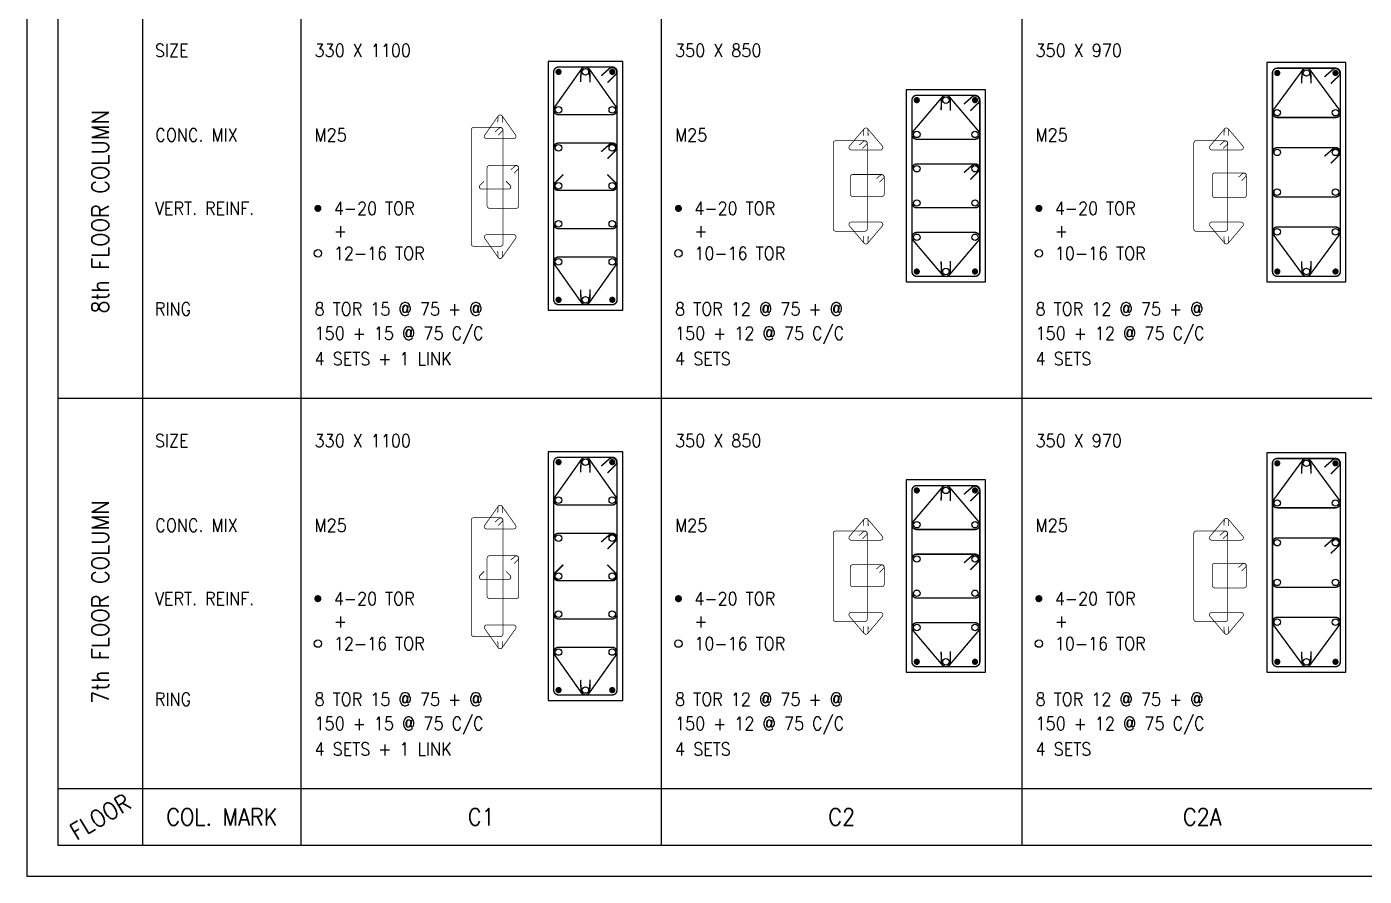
# Model space of a CAD drawing. Extents: x -200722 to 834823, y -494970 to 88783.
# Drawn here: x 329946 to 353598, y -104950 to -89932 of the extents above; entities that cross this region are included whole.
import ezdxf
from ezdxf.enums import TextEntityAlignment as Align

# ---------------------------------------------------------------- set-up
doc = ezdxf.new("R2010")
doc.units = 0
doc.header["$LTSCALE"] = 100
doc.header["$MEASUREMENT"] = 0
doc.layers.get('0').update_dxf_attribs({"linetype": 'CONTINUOUS'})
for name, color, linetype in [('5', 4, 'CONTINUOUS'), ('COL. SHED. STEEL.', 6, 'CONTINUOUS'), ('column', 240, 'CONTINUOUS'), ('STEEL', 6, 'CONTINUOUS'), ('TEXT', 2, 'CONTINUOUS')]:
    doc.layers.add(name, color=color, linetype=linetype)
doc.layers.add('9_PRINT BOUNDARY_NON PRINT', color=32, linetype='CONTINUOUS', plot=False)
doc.layers.add('9_TITLE TEXT', color=7, linetype='CONTINUOUS', lineweight=20)
doc.layers.add('g-dim', color=6, linetype='CONTINUOUS', lineweight=9)
doc.styles.add('ROMANS', font='romans.shx')

msp = doc.modelspace()

# ---------------------------------------------------------------- linework, layer by layer
msp.add_lwpolyline([(330496.4, -104400.4), (421906.4, -104400.4), (421906.4, -40160.4), (330496.4, -40160.4)], close=True)
at = {"layer": '5', "color": 7, "lineweight": -2}
for p, q in [((331996.4, -104400.4), (331996.4, -55100.4)), ((334796.4, -104400.4), (334796.4, -55100.4)), ((341171.2, -104400.4), (341171.2, -55100.4)), ((347546, -104400.4), (347546, -55100.4)), ((330496.4, -96500.4), (412446.4, -96500.4)), ((330496.4, -103400.4), (412446.4, -103400.4))]:
    msp.add_line(p, q, dxfattribs=at)
at = {"layer": '9_PRINT BOUNDARY_NON PRINT'}
msp.add_lwpolyline([(329946.4, -104950.4), (422456.4, -104950.4), (422456.4, -39610.4), (329946.4, -39610.4)], close=True, dxfattribs=at)
at = {"layer": '9_TITLE TEXT'}
msp.add_lwpolyline([(421906.4, -40160.4), (330496.4, -40160.4), (330496.4, -104400.4), (421906.4, -104400.4)], dxfattribs=at)
at = {"layer": 'COL. SHED. STEEL.', "color": 140, "linetype": 'Continuous'}
for points, const_width in [([(339755.8, -90680.4), (339280.8, -91352, 0.6084148), (339350.2, -91486.1), (340300.2, -91486.1, 0.6084148), (340369.6, -91352), (339894.6, -90680.4, 0.5176004)], 25), ([(352505.5, -90700.4), (351992.5, -91399.7, 0.6217139), (352060, -91536.5), (353089.8, -91536.5, 0.6217139), (353157.3, -91399.7), (352644.3, -90700.4, 0.5176004)], 25), ([(346130.7, -91180.4), (345617.7, -91783.7, 0.6217139), (345685.2, -91920.5), (346715, -91920.5, 0.6217139), (346782.4, -91783.7), (346269.5, -91180.4, 0.5176004)], 25), ([(338283.5, -91509.3), (338046, -91845.1, 0.6084148), (338080.7, -91912.2), (338555.7, -91912.2, 0.6084148), (338590.4, -91845.1), (338352.9, -91509.3, 0.5176004)], 12.5), ([(344751.8, -91738), (344494.4, -92041, 0.6217139), (344528.1, -92109.3), (345043, -92109.3, 0.6217139), (345076.8, -92041), (344819.3, -91738, 0.4933715)], 12.5), ([(351126.7, -91738), (350869.2, -92041, 0.6217139), (350902.9, -92109.3), (351417.8, -92109.3, 0.6217139), (351451.6, -92041), (351194.1, -91738, 0.4933715)], 12.5), ([(344751.8, -93756.3), (344494.4, -93453.4, -0.6217139), (344528.1, -93385), (345043, -93385, -0.6217139), (345076.8, -93453.4), (344819.3, -93756.3, -0.4933715)], 12.5), ([(351126.7, -93756.3), (350869.2, -93453.4, -0.6217139), (350902.9, -93385), (351417.8, -93385, -0.6217139), (351451.6, -93453.4), (351194.1, -93756.3, -0.4933715)], 12.5), ([(338283.5, -94011.2), (338046, -93675.4, -0.6084148), (338080.7, -93608.3), (338555.7, -93608.3, -0.6084148), (338590.4, -93675.4), (338352.9, -94011.2, -0.5176004)], 12.5), ([(346132.6, -94311.1), (345617.7, -93705.2, -0.6217139), (345685.2, -93568.5), (346715, -93568.5, -0.6217139), (346782.4, -93705.2), (346267.5, -94311.1, -0.4933715)], 25), ([(352507.4, -94311.1), (351992.5, -93609.2, -0.6217139), (352060, -93472.5), (353089.8, -93472.5, -0.6217139), (353157.3, -93609.2), (352642.3, -94311.1, -0.4933715)], 25), ([(339755.8, -94808.5), (339280.8, -94136.9, -0.6084148), (339350.2, -94002.8), (340300.2, -94002.8, -0.6084148), (340369.6, -94136.9), (339894.6, -94808.5, -0.5176004)], 25), ([(339755.8, -97580.4), (339280.8, -98252, 0.6084148), (339350.2, -98386.1), (340300.2, -98386.1, 0.6084148), (340369.6, -98252), (339894.6, -97580.4, 0.5176004)], 25), ([(352505.5, -97600.4), (351992.5, -98299.7, 0.6217139), (352060, -98436.5), (353089.8, -98436.5, 0.6217139), (353157.3, -98299.7), (352644.3, -97600.4, 0.5176004)], 25), ([(346130.7, -98080.4), (345617.7, -98683.7, 0.6217139), (345685.2, -98820.5), (346715, -98820.5, 0.6217139), (346782.4, -98683.7), (346269.5, -98080.4, 0.5176004)], 25), ([(338283.5, -98409.3), (338046, -98745.1, 0.6084148), (338080.7, -98812.2), (338555.7, -98812.2, 0.6084148), (338590.4, -98745.1), (338352.9, -98409.3, 0.5176004)], 12.5), ([(344751.8, -98638), (344494.4, -98941, 0.6217139), (344528.1, -99009.3), (345043, -99009.3, 0.6217139), (345076.8, -98941), (344819.3, -98638, 0.4933715)], 12.5), ([(351126.7, -98638), (350869.2, -98941, 0.6217139), (350902.9, -99009.3), (351417.8, -99009.3, 0.6217139), (351451.6, -98941), (351194.1, -98638, 0.4933715)], 12.5), ([(344751.8, -100656.3), (344494.4, -100353.4, -0.6217139), (344528.1, -100285), (345043, -100285, -0.6217139), (345076.8, -100353.4), (344819.3, -100656.3, -0.4933715)], 12.5), ([(351126.7, -100656.3), (350869.2, -100353.4, -0.6217139), (350902.9, -100285), (351417.8, -100285, -0.6217139), (351451.6, -100353.4), (351194.1, -100656.3, -0.4933715)], 12.5), ([(338283.5, -100911.2), (338046, -100575.4, -0.6084148), (338080.7, -100508.3), (338555.7, -100508.3, -0.6084148), (338590.4, -100575.4), (338352.9, -100911.2, -0.5176004)], 12.5), ([(346132.6, -101211.1), (345617.7, -100605.2, -0.6217139), (345685.2, -100468.5), (346715, -100468.5, -0.6217139), (346782.4, -100605.2), (346267.5, -101211.1, -0.4933715)], 25), ([(352507.4, -101211.1), (351992.5, -100509.2, -0.6217139), (352060, -100372.5), (353089.8, -100372.5, -0.6217139), (353157.3, -100509.2), (352642.3, -101211.1, -0.4933715)], 25), ([(339755.8, -101708.5), (339280.8, -101036.9, -0.6084148), (339350.2, -100902.8), (340300.2, -100902.8, -0.6084148), (340369.6, -101036.9), (339894.6, -101708.5, -0.5176004)], 25)]:
    msp.add_lwpolyline(points, format="xyb", close=True, dxfattribs=dict(at, const_width=const_width))
for points, const_width in [([(339905.8, -90913.8), (339902.2, -90713.9, 0.9275277), (339748, -90718.1), (339739.9, -90910.9)], 25), ([(352655.5, -90933.8), (352651.9, -90733.9, 0.9275277), (352497.6, -90738.1), (352489.5, -90930.9)], 25), ([(346280.6, -91413.8), (346277, -91213.9, 0.9275277), (346122.8, -91218.1), (346114.7, -91410.9)], 25), ([(338358.5, -91626), (338356.7, -91526.1, 0.9275277), (338279.6, -91528.2), (338275.5, -91624.6)], 12.5), ([(344825.8, -91856), (344824, -91756, 0.9275277), (344746.9, -91758.2), (344742.9, -91854.6)], 12.5), ([(351200.7, -91856), (351198.9, -91756, 0.9275277), (351121.7, -91758.2), (351117.7, -91854.6)], 12.5), ([(344825.8, -93638.3), (344824, -93738.3, -0.9275277), (344746.9, -93736.2), (344742.9, -93639.8)], 12.5), ([(351200.7, -93638.3), (351198.9, -93738.3, -0.9275277), (351121.7, -93736.2), (351117.7, -93639.8)], 12.5), ([(338358.5, -93894.5), (338356.7, -93994.4, -0.9275277), (338279.6, -93992.3), (338275.5, -93895.9)], 12.5), ([(346280.6, -94075.1), (346277, -94275, -0.9275277), (346122.8, -94270.8), (346114.7, -94078)], 25), ([(352655.5, -94075.1), (352651.9, -94275, -0.9275277), (352497.6, -94270.8), (352489.5, -94078)], 25), ([(339905.8, -94575.1), (339902.2, -94775, -0.9275277), (339748, -94770.8), (339739.9, -94578)], 25), ([(339905.8, -97813.8), (339902.2, -97613.9, 0.9275277), (339748, -97618.1), (339739.9, -97810.9)], 25), ([(352655.5, -97833.8), (352651.9, -97633.9, 0.9275277), (352497.6, -97638.1), (352489.5, -97830.9)], 25), ([(346280.6, -98313.8), (346277, -98113.9, 0.9275277), (346122.8, -98118.1), (346114.7, -98310.9)], 25), ([(338358.5, -98526), (338356.7, -98426.1, 0.9275277), (338279.6, -98428.2), (338275.5, -98524.6)], 12.5), ([(344825.8, -98756), (344824, -98656, 0.9275277), (344746.9, -98658.2), (344742.9, -98754.6)], 12.5), ([(351200.7, -98756), (351198.9, -98656, 0.9275277), (351121.7, -98658.2), (351117.7, -98754.6)], 12.5), ([(344825.8, -100538.3), (344824, -100638.3, -0.9275277), (344746.9, -100636.2), (344742.9, -100539.8)], 12.5), ([(351200.7, -100538.3), (351198.9, -100638.3, -0.9275277), (351121.7, -100636.2), (351117.7, -100539.8)], 12.5), ([(338358.5, -100794.5), (338356.7, -100894.4, -0.9275277), (338279.6, -100892.3), (338275.5, -100795.9)], 12.5), ([(346280.6, -100975.1), (346277, -101175, -0.9275277), (346122.8, -101170.8), (346114.7, -100978)], 25), ([(352655.5, -100975.1), (352651.9, -101175, -0.9275277), (352497.6, -101170.8), (352489.5, -100978)], 25), ([(339905.8, -101475.1), (339902.2, -101675, -0.9275277), (339748, -101670.8), (339739.9, -101478)], 25)]:
    msp.add_lwpolyline(points, format="xyb", dxfattribs=dict(at, const_width=const_width))
at = {"layer": 'column', "color": 4, "linetype": 'Continuous'}
for points in [[(339165.2, -94944.5), (340485.2, -94944.5), (340485.2, -90544.5), (339165.2, -90544.5)], [(351874.9, -94444.5), (353274.9, -94444.5), (353274.9, -90564.5), (351874.9, -90564.5)], [(345500.1, -94444.5), (346900.1, -94444.5), (346900.1, -91044.5), (345500.1, -91044.5)], [(339165.2, -101844.5), (340485.2, -101844.5), (340485.2, -97444.5), (339165.2, -97444.5)], [(351874.9, -101344.5), (353274.9, -101344.5), (353274.9, -97464.5), (351874.9, -97464.5)], [(345500.1, -101344.5), (346900.1, -101344.5), (346900.1, -97944.5), (345500.1, -97944.5)]]:
    msp.add_lwpolyline(points, close=True, dxfattribs=at)
at = {"layer": 'g-dim', "color": 62, "lineweight": -2}
for points, const_width in [([(339350.2, -93501.1), (340300.2, -93501.1, 0.4142136), (340385.2, -93416.1), (340385.2, -92072.8, 0.4142136), (340300.2, -91987.8), (339350.2, -91987.8, 0.4142136), (339265.2, -92072.8), (339265.2, -93416.1, 0.4142136)], 25), ([(338129.7, -93140.7), (338604.7, -93140.7, 0.4142136), (338647.2, -93098.2), (338647.2, -92426.5, 0.4142136), (338604.7, -92384), (338129.7, -92384, 0.4142136), (338087.2, -92426.5), (338087.2, -93098.2, 0.4142136)], 12.5), ([(339350.2, -100401.1), (340300.2, -100401.1, 0.4142136), (340385.2, -100316.1), (340385.2, -98972.8, 0.4142136), (340300.2, -98887.8), (339350.2, -98887.8, 0.4142136), (339265.2, -98972.8), (339265.2, -100316.1, 0.4142136)], 25), ([(338129.7, -100040.7), (338604.7, -100040.7, 0.4142136), (338647.2, -99998.2), (338647.2, -99326.5, 0.4142136), (338604.7, -99284), (338129.7, -99284, 0.4142136), (338087.2, -99326.5), (338087.2, -99998.2, 0.4142136)], 12.5)]:
    msp.add_lwpolyline(points, format="xyb", close=True, dxfattribs=dict(at, const_width=const_width))
for points, const_width in [([(340217.1, -92263.7), (340359.1, -92123, 0.9275277), (340249.5, -92014.3), (340104.5, -92141.7)], 25), ([(338563.1, -92521.9), (338634.1, -92451.6, 0.9275277), (338579.3, -92397.3), (338506.8, -92461)], 12.5), ([(340217.1, -99163.7), (340359.1, -99023, 0.9275277), (340249.5, -98914.3), (340104.5, -99041.7)], 25), ([(338563.1, -99421.9), (338634.1, -99351.6, 0.9275277), (338579.3, -99297.3), (338506.8, -99361)], 12.5)]:
    msp.add_lwpolyline(points, format="xyb", dxfattribs=dict(at, const_width=const_width))
at = {"layer": 'STEEL'}
for points, const_width in [([(339350.2, -94844.5), (340300.2, -94844.5, 0.4142136), (340385.2, -94759.5), (340385.2, -90729.5, 0.4142136), (340300.2, -90644.5), (339350.2, -90644.5, 0.4142136), (339265.2, -90729.5), (339265.2, -94759.5, 0.4142136)], 25), ([(352059.9, -94344.5), (353089.9, -94344.5, 0.4142136), (353174.9, -94259.5), (353174.9, -90749.5, 0.4142136), (353089.9, -90664.5), (352059.9, -90664.5, 0.4142136), (351974.9, -90749.5), (351974.9, -94259.5, 0.4142136)], 25), ([(345685.1, -94344.5), (346715.1, -94344.5, 0.4142136), (346800.1, -94259.5), (346800.1, -91229.5, 0.4142136), (346715.1, -91144.5), (345685.1, -91144.5, 0.4142136), (345600.1, -91229.5), (345600.1, -94259.5, 0.4142136)], 25), ([(337849.7, -93812.3), (338324.7, -93812.3, 0.4142136), (338367.2, -93769.8), (338367.2, -91754.8, 0.4142136), (338324.7, -91712.3), (337849.7, -91712.3, 0.4142136), (337807.2, -91754.8), (337807.2, -93769.8, 0.4142136)], 12.5), ([(344251.4, -93547.2), (344766.4, -93547.2, 0.4142136), (344808.9, -93504.7), (344808.9, -91989.7, 0.4142136), (344766.4, -91947.2), (344251.4, -91947.2, 0.4142136), (344208.9, -91989.7), (344208.9, -93504.7, 0.4142136)], 12.5), ([(350626.2, -93547.2), (351141.2, -93547.2, 0.4142136), (351183.7, -93504.7), (351183.7, -91989.7, 0.4142136), (351141.2, -91947.2), (350626.2, -91947.2, 0.4142136), (350583.7, -91989.7), (350583.7, -93504.7, 0.4142136)], 12.5), ([(335063.8, -93142.9, 1), (335126.3, -93142.9, 1)], 62.5), ([(341438.6, -93142.9, 1), (341501.1, -93142.9, 1)], 62.5), ([(347813.4, -93142.9, 1), (347875.9, -93142.9, 1)], 62.5), ([(339350.2, -101744.5), (340300.2, -101744.5, 0.4142136), (340385.2, -101659.5), (340385.2, -97629.5, 0.4142136), (340300.2, -97544.5), (339350.2, -97544.5, 0.4142136), (339265.2, -97629.5), (339265.2, -101659.5, 0.4142136)], 25), ([(352059.9, -101244.5), (353089.9, -101244.5, 0.4142136), (353174.9, -101159.5), (353174.9, -97649.5, 0.4142136), (353089.9, -97564.5), (352059.9, -97564.5, 0.4142136), (351974.9, -97649.5), (351974.9, -101159.5, 0.4142136)], 25), ([(345685.1, -101244.5), (346715.1, -101244.5, 0.4142136), (346800.1, -101159.5), (346800.1, -98129.5, 0.4142136), (346715.1, -98044.5), (345685.1, -98044.5, 0.4142136), (345600.1, -98129.5), (345600.1, -101159.5, 0.4142136)], 25), ([(337849.7, -100712.3), (338324.7, -100712.3, 0.4142136), (338367.2, -100669.8), (338367.2, -98654.8, 0.4142136), (338324.7, -98612.3), (337849.7, -98612.3, 0.4142136), (337807.2, -98654.8), (337807.2, -100669.8, 0.4142136)], 12.5), ([(344251.4, -100447.2), (344766.4, -100447.2, 0.4142136), (344808.9, -100404.7), (344808.9, -98889.7, 0.4142136), (344766.4, -98847.2), (344251.4, -98847.2, 0.4142136), (344208.9, -98889.7), (344208.9, -100404.7, 0.4142136)], 12.5), ([(350626.2, -100447.2), (351141.2, -100447.2, 0.4142136), (351183.7, -100404.7), (351183.7, -98889.7, 0.4142136), (351141.2, -98847.2), (350626.2, -98847.2, 0.4142136), (350583.7, -98889.7), (350583.7, -100404.7, 0.4142136)], 12.5), ([(335063.8, -100042.9, 1), (335126.3, -100042.9, 1)], 62.5), ([(341438.6, -100042.9, 1), (341501.1, -100042.9, 1)], 62.5), ([(347813.4, -100042.9, 1), (347875.9, -100042.9, 1)], 62.5)]:
    msp.add_lwpolyline(points, format="xyb", close=True, dxfattribs=dict(at, const_width=const_width))
at = {"layer": 'STEEL', "linetype": 'Continuous', "const_width": 55}
for points in [[(339350.2, -90702, -1), (339350.2, -90757, -1)], [(340300.2, -90702, 1), (340300.2, -90757, 1)], [(352059.9, -90722, -1), (352059.9, -90777, -1)], [(353089.9, -90722, 1), (353089.9, -90777, 1)], [(345685.1, -91202, -1), (345685.1, -91257, -1)], [(346715.1, -91202, 1), (346715.1, -91257, 1)], [(345685.1, -94287, 1), (345685.1, -94232, 1)], [(346715.1, -94287, -1), (346715.1, -94232, -1)], [(352059.9, -94287, 1), (352059.9, -94232, 1)], [(353089.9, -94287, -1), (353089.9, -94232, -1)], [(339350.2, -94787, 1), (339350.2, -94732, 1)], [(340300.2, -94787, -1), (340300.2, -94732, -1)], [(339350.2, -97602, -1), (339350.2, -97657, -1)], [(340300.2, -97602, 1), (340300.2, -97657, 1)], [(352059.9, -97622, -1), (352059.9, -97677, -1)], [(353089.9, -97622, 1), (353089.9, -97677, 1)], [(345685.1, -98102, -1), (345685.1, -98157, -1)], [(346715.1, -98102, 1), (346715.1, -98157, 1)], [(345685.1, -101187, 1), (345685.1, -101132, 1)], [(346715.1, -101187, -1), (346715.1, -101132, -1)], [(352059.9, -101187, 1), (352059.9, -101132, 1)], [(353089.9, -101187, -1), (353089.9, -101132, -1)], [(339350.2, -101687, 1), (339350.2, -101632, 1)], [(340300.2, -101687, -1), (340300.2, -101632, -1)]]:
    msp.add_lwpolyline(points, format="xyb", close=True, dxfattribs=at)
at = {"layer": 'STEEL'}
for points, const_width in [([(340217.1, -90920.3), (340359.1, -90779.6, 0.9275277), (340249.5, -90671), (340104.5, -90798.4)], 25), ([(353006.7, -90940.3), (353148.8, -90799.6, 0.9275277), (353039.2, -90691), (352894.2, -90818.4)], 25), ([(346631.9, -91420.3), (346774, -91279.6, 0.9275277), (346664.4, -91171), (346519.3, -91298.4)], 25), ([(338283.1, -91850.3), (338354.1, -91779.9, 0.9275277), (338299.3, -91725.6), (338226.8, -91789.3)], 12.5), ([(344724.8, -92085.1), (344795.8, -92014.8, 0.9275277), (344741, -91960.4), (344668.5, -92024.1)], 12.5), ([(351099.6, -92085.1), (351170.7, -92014.8, 0.9275277), (351115.9, -91960.4), (351043.4, -92024.1)], 12.5), ([(340217.1, -97820.3), (340359.1, -97679.6, 0.9275277), (340249.5, -97571), (340104.5, -97698.4)], 25), ([(353006.7, -97840.3), (353148.8, -97699.6, 0.9275277), (353039.2, -97591), (352894.2, -97718.4)], 25), ([(346631.9, -98320.3), (346774, -98179.6, 0.9275277), (346664.4, -98071), (346519.3, -98198.4)], 25), ([(338283.1, -98750.3), (338354.1, -98679.9, 0.9275277), (338299.3, -98625.6), (338226.8, -98689.3)], 12.5), ([(344724.8, -98985.1), (344795.8, -98914.8, 0.9275277), (344741, -98860.4), (344668.5, -98924.1)], 12.5), ([(351099.6, -98985.1), (351170.7, -98914.8, 0.9275277), (351115.9, -98860.4), (351043.4, -98924.1)], 12.5)]:
    msp.add_lwpolyline(points, format="xyb", dxfattribs=dict(at, const_width=const_width))
at = {"layer": 'STEEL', "color": 40}
for points, const_width in [([(352059.9, -92068.5), (353089.9, -92068.5, -0.4142136), (353174.9, -92153.5), (353174.9, -92855.5, -0.4142136), (353089.9, -92940.5), (352059.9, -92940.5, -0.4142136), (351974.9, -92855.5), (351974.9, -92153.5, -0.4142136)], 25), ([(345685.1, -92356.5), (346715.1, -92356.5, -0.4142136), (346800.1, -92441.5), (346800.1, -93047.5, -0.4142136), (346715.1, -93132.5), (345685.1, -93132.5, -0.4142136), (345600.1, -93047.5), (345600.1, -92441.5, -0.4142136)], 25), ([(344551.4, -92544.1), (345066.4, -92544.1, -0.4142136), (345108.9, -92586.6), (345108.9, -92889.6, -0.4142136), (345066.4, -92932.1), (344551.4, -92932.1, -0.4142136), (344508.9, -92889.6), (344508.9, -92586.6, -0.4142136)], 12.5), ([(350955, -92516.6), (351470, -92516.6, -0.4142136), (351512.5, -92559.1), (351512.5, -92910.1, -0.4142136), (351470, -92952.6), (350955, -92952.6, -0.4142136), (350912.5, -92910.1), (350912.5, -92559.1, -0.4142136)], 12.5), ([(352059.9, -98968.5), (353089.9, -98968.5, -0.4142136), (353174.9, -99053.5), (353174.9, -99755.5, -0.4142136), (353089.9, -99840.5), (352059.9, -99840.5, -0.4142136), (351974.9, -99755.5), (351974.9, -99053.5, -0.4142136)], 25), ([(345685.1, -99256.5), (346715.1, -99256.5, -0.4142136), (346800.1, -99341.5), (346800.1, -99947.5, -0.4142136), (346715.1, -100032.5), (345685.1, -100032.5, -0.4142136), (345600.1, -99947.5), (345600.1, -99341.5, -0.4142136)], 25), ([(344551.4, -99444.1), (345066.4, -99444.1, -0.4142136), (345108.9, -99486.6), (345108.9, -99789.6, -0.4142136), (345066.4, -99832.1), (344551.4, -99832.1, -0.4142136), (344508.9, -99789.6), (344508.9, -99486.6, -0.4142136)], 12.5), ([(350955, -99416.6), (351470, -99416.6, -0.4142136), (351512.5, -99459.1), (351512.5, -99810.1, -0.4142136), (351470, -99852.6), (350955, -99852.6, -0.4142136), (350912.5, -99810.1), (350912.5, -99459.1, -0.4142136)], 12.5)]:
    msp.add_lwpolyline(points, format="xyb", close=True, dxfattribs=dict(at, const_width=const_width))
for points, const_width in [([(353006.7, -92344.3), (353148.8, -92203.6, 0.9275277), (353039.2, -92095), (352894.2, -92222.4)], 25), ([(346631.9, -92632.3), (346774, -92491.6, 0.9275277), (346664.4, -92383), (346519.3, -92510.4)], 25), ([(345024.8, -92682), (345095.8, -92611.7, 0.9275277), (345041, -92557.4), (344968.5, -92621.1)], 12.5), ([(351428.4, -92654.5), (351499.5, -92584.2, 0.9275277), (351444.7, -92529.8), (351372.2, -92593.5)], 12.5), ([(353006.7, -99244.3), (353148.8, -99103.6, 0.9275277), (353039.2, -98995), (352894.2, -99122.4)], 25), ([(346631.9, -99532.3), (346774, -99391.6, 0.9275277), (346664.4, -99283), (346519.3, -99410.4)], 25), ([(345024.8, -99582), (345095.8, -99511.7, 0.9275277), (345041, -99457.4), (344968.5, -99521.1)], 12.5), ([(351428.4, -99554.5), (351499.5, -99484.2, 0.9275277), (351444.7, -99429.8), (351372.2, -99493.5)], 12.5)]:
    msp.add_lwpolyline(points, format="xyb", dxfattribs=dict(at, const_width=const_width))
for points in [[(338033.1, -92662.1, 14, 14, 0), (337961.2, -92734, 14, 14, 0.6696355), (337989.4, -92802.2, 14, 14, 0), (338466.1, -92802.2, 14, 14, 0.6696355), (338494.3, -92734, 14, 14, 0), (338422.4, -92662.2, 0, 0, 0)], [(339434.1, -92544.1, 28, 28, 0), (339290.4, -92687.8, 28, 28, 0.6696355), (339346.7, -92824.2, 28, 28, 0), (340300.2, -92824.3, 28, 28, 0.6696355), (340356.5, -92687.8, 28, 28, 0), (340212.8, -92544.1, 0, 0, 0)], [(338033.1, -99562.1, 14, 14, 0), (337961.2, -99634, 14, 14, 0.6696355), (337989.4, -99702.2, 14, 14, 0), (338466.1, -99702.2, 14, 14, 0.6696355), (338494.3, -99634, 14, 14, 0), (338422.4, -99562.2, 0, 0, 0)], [(339434.1, -99444.1, 28, 28, 0), (339290.4, -99587.8, 28, 28, 0.6696355), (339346.7, -99724.2, 28, 28, 0), (340300.2, -99724.3, 28, 28, 0.6696355), (340356.5, -99587.8, 28, 28, 0), (340212.8, -99444.1, 0, 0, 0)]]:
    msp.add_lwpolyline(points, format="xyseb", dxfattribs=at)
at = {"layer": 'STEEL', "color": 0}
for centre, radius in [((339825.2, -90729.5), 57), ((352574.9, -90749.5), 57), ((346200.1, -91229.5), 57), ((339350.2, -91401.1), 57), ((340300.2, -91401.1), 57), ((352059.9, -91451.5), 57), ((353089.9, -91451.5), 57), ((345685.1, -91835.5), 57), ((346715.1, -91835.5), 57), ((339350.2, -92072.8), 57), ((340300.2, -92072.8), 57), ((352059.9, -92153.5), 57), ((353089.9, -92153.5), 57), ((345685.1, -92441.5), 57), ((346715.1, -92441.5), 57), ((339350.2, -92744.5), 57), ((340300.2, -92744.5), 57), ((352059.9, -92855.5), 57), ((353089.9, -92855.5), 57), ((345685.1, -93047.5), 57), ((346715.1, -93047.5), 57), ((339350.2, -93416.1), 57), ((340300.2, -93416.1), 57), ((345685.1, -93653.5), 57), ((346715.1, -93653.5), 57), ((352059.9, -93557.5), 57), ((353089.9, -93557.5), 57), ((335095, -93937.9), 65.3), ((341469.9, -93937.9), 65.3), ((347844.7, -93937.9), 65.3), ((339350.2, -94087.8), 57), ((340300.2, -94087.8), 57), ((346200.1, -94259.3), 57), ((352574.9, -94259.3), 57), ((339825.2, -94759.5), 57), ((339825.2, -97629.5), 57), ((352574.9, -97649.5), 57), ((346200.1, -98129.5), 57), ((339350.2, -98301.1), 57), ((340300.2, -98301.1), 57), ((352059.9, -98351.5), 57), ((353089.9, -98351.5), 57), ((345685.1, -98735.5), 57), ((346715.1, -98735.5), 57), ((339350.2, -98972.8), 57), ((340300.2, -98972.8), 57), ((352059.9, -99053.5), 57), ((353089.9, -99053.5), 57), ((345685.1, -99341.5), 57), ((346715.1, -99341.5), 57), ((339350.2, -99644.5), 57), ((340300.2, -99644.5), 57), ((352059.9, -99755.5), 57), ((353089.9, -99755.5), 57), ((345685.1, -99947.5), 57), ((346715.1, -99947.5), 57), ((339350.2, -100316.1), 57), ((340300.2, -100316.1), 57), ((345685.1, -100553.5), 57), ((346715.1, -100553.5), 57), ((352059.9, -100457.5), 57), ((353089.9, -100457.5), 57), ((335095, -100837.9), 65.3), ((339350.2, -100987.8), 57), ((340300.2, -100987.8), 57), ((341469.9, -100837.9), 65.3), ((347844.7, -100837.9), 65.3), ((346200.1, -101159.3), 57), ((352574.9, -101159.3), 57), ((339825.2, -101659.5), 57)]:
    msp.add_circle(centre, radius, dxfattribs=at)

# ---------------------------------------------------------------- texts
at = {"layer": 'TEXT', "ltscale": 5, "style": 'ROMANS', "width": 0.9}
for s, p in [('SIZE', (332213, -90350.4)), ('330 X 1100', (335036.6, -90350.4)), ('350 X 850', (341411.4, -90350.4)), ('350 X 970', (347786.3, -90350.4)), ('CONC. MIX', (332219.6, -91845.4)), ('M25', (335036.6, -91845.4)), ('M25', (341411.4, -91845.4)), ('M25', (347786.3, -91845.4)), ('VERT. REINF.', (332213, -93142.9)), ('4-20 TOR', (335378.2, -93142.9)), ('4-20 TOR', (341753.1, -93142.9)), ('4-20 TOR', (348127.9, -93142.9)), ('+', (335378.2, -93540.4)), ('+', (341753.1, -93540.4)), ('+', (348127.9, -93540.4)), ('12-16 TOR', (335378.2, -93937.9)), ('10-16 TOR', (341753.1, -93937.9)), ('10-16 TOR', (348127.9, -93937.9)), ('RING', (332213, -94920.4)), ('8 TOR 15 @ 75 + @ ', (335036.6, -94920.4)), ('8 TOR 12 @ 75 + @ ', (341411.4, -94920.4)), ('8 TOR 12 @ 75 + @ ', (347786.3, -94920.4)), ('150 + 15 @ 75 C/C', (335036.6, -95350)), ('150 + 12 @ 75 C/C', (341411.4, -95350)), ('150 + 12 @ 75 C/C', (347786.3, -95350)), ('4 SETS + 1 LINK', (335036.6, -95800.5)), ('4 SETS', (341411.4, -95800.5)), ('4 SETS', (347786.3, -95800.5)), ('SIZE', (332213, -97250.4)), ('330 X 1100', (335036.6, -97250.4)), ('350 X 850', (341411.4, -97250.4)), ('350 X 970', (347786.3, -97250.4)), ('CONC. MIX', (332219.6, -98745.4)), ('M25', (335036.6, -98745.4)), ('M25', (341411.4, -98745.4)), ('M25', (347786.3, -98745.4)), ('VERT. REINF.', (332213, -100042.9)), ('4-20 TOR', (335378.2, -100042.9)), ('4-20 TOR', (341753.1, -100042.9)), ('4-20 TOR', (348127.9, -100042.9)), ('+', (335378.2, -100440.4)), ('+', (341753.1, -100440.4)), ('+', (348127.9, -100440.4)), ('12-16 TOR', (335378.2, -100837.9)), ('10-16 TOR', (341753.1, -100837.9)), ('10-16 TOR', (348127.9, -100837.9)), ('RING', (332213, -101820.4)), ('8 TOR 15 @ 75 + @ ', (335036.6, -101820.4)), ('8 TOR 12 @ 75 + @ ', (341411.4, -101820.4)), ('8 TOR 12 @ 75 + @ ', (347786.3, -101820.4)), ('150 + 15 @ 75 C/C', (335036.6, -102250)), ('150 + 12 @ 75 C/C', (341411.4, -102250)), ('150 + 12 @ 75 C/C', (347786.3, -102250)), ('4 SETS + 1 LINK', (335036.6, -102700.5)), ('4 SETS', (341411.4, -102700.5)), ('4 SETS', (347786.3, -102700.5))]:
    msp.add_text(s, height=230, dxfattribs=at).set_placement(p, align=Align.MIDDLE_LEFT)
for s, rotation, p in [('8th FLOOR COLUMN', 90, (331246.4, -93203.2)), ('7th FLOOR COLUMN', 90, (331246.4, -100103.2)), ('FLOOR', 30.96376, (331246.4, -103900.4))]:
    msp.add_text(s, height=300, rotation=rotation, dxfattribs=at).set_placement(p, align=Align.MIDDLE)
for s, p in [('COL. MARK', (333396.4, -103900.4)), ('C1', (337983.8, -103900.4)), ('C2', (344358.6, -103900.4)), ('C2A', (350733.4, -103900.4))]:
    msp.add_text(s, height=300, dxfattribs=at).set_placement(p, align=Align.MIDDLE)

doc.saveas('drawing.dxf')
